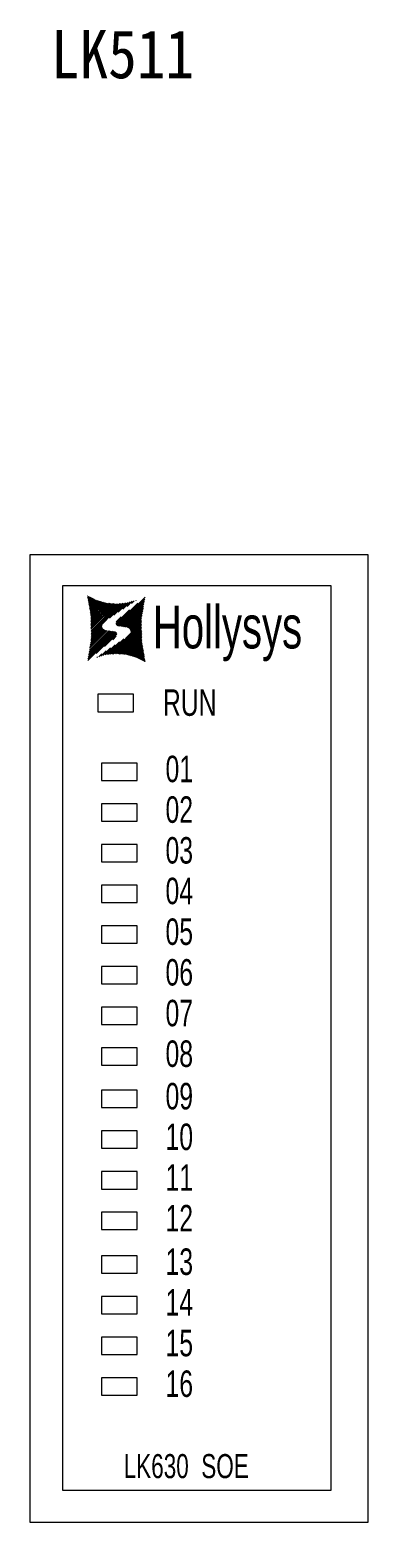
# Model space of a CAD drawing. Header units: millimetres. Extents: x 33157 to 59611, y -29750 to 1750.
# Drawn here: x 53519.3 to 53554.3, y 550.7 to 704.9 of the extents above; entities that cross this region are included whole.
import ezdxf

# ---------------------------------------------------------------- set-up
doc = ezdxf.new("R2010")
doc.units = ezdxf.units.MM
doc.layers.get('0').update_dxf_attribs({"lineweight": 18})
doc.layers.add('细实线', color=7, linetype='Continuous', lineweight=20)
doc.styles.add('HZ', font='arial.ttf')
doc.styles.add('STYLE1', font='')
doc.styles.get('STYLE1').set_extended_font_data('宋体')

# ---------------------------------------------------------------- blocks, each defined once
blk = doc.blocks.new('*X45')
at = {"color": 0}
for p, q in [((53700.43, 485.65), (53702.69, 487.9)), ((53700.5, 485.57), (53703.43, 488.49)), ((53700.61, 485.52), (53703.4, 488.31)), ((53700.74, 485.5), (53703.37, 488.13)), ((53700.88, 485.49), (53703.34, 487.95)), ((53701.01, 485.47), (53703.31, 487.77)), ((53701.15, 485.45), (53703.28, 487.59)), ((53700.41, 485.77), (53701.82, 487.19)), ((53700.44, 485.96), (53700.95, 486.47)), ((53701.28, 485.44), (53703.26, 487.41)), ((53701.42, 485.42), (53703.23, 487.23)), ((53701.54, 485.39), (53703.2, 487.05)), ((53701.66, 485.35), (53703.17, 486.87)), ((53701.75, 485.3), (53703.14, 486.69)), ((53701.83, 485.23), (53703.11, 486.51)), ((53701.9, 485.14), (53703.08, 486.33)), ((53701.94, 485.03), (53703.08, 486.17)), ((53701.95, 484.89), (53703.08, 486.02)), ((53699.81, 482.6), (53703.08, 485.87)), ((53699.98, 482.62), (53703.08, 485.72)), ((53700.15, 482.63), (53703.08, 485.57)), ((53700.32, 482.65), (53703.08, 485.42)), ((53700.48, 482.66), (53703.08, 485.27)), ((53700.62, 482.65), (53703.08, 485.11)), ((53700.75, 482.63), (53703.09, 484.96)), ((53700.89, 482.62), (53703.09, 484.81)), ((53701.03, 482.61), (53703.09, 484.66)), ((53701.17, 482.6), (53703.09, 484.51)), ((53701.31, 482.58), (53703.09, 484.36)), ((53698.86, 482.4), (53699.41, 482.96)), ((53699.07, 482.47), (53699.87, 483.27)), ((53699.29, 482.53), (53700.33, 483.57)), ((53699.47, 482.57), (53700.79, 483.88)), ((53699.64, 482.58), (53701.25, 484.19)), ((53701.45, 482.57), (53703.09, 484.21)), ((53701.58, 482.54), (53703.09, 484.06)), ((53701.69, 482.51), (53703.11, 483.92)), ((53701.81, 482.48), (53703.13, 483.8)), ((53701.93, 482.44), (53703.15, 483.67)), ((53702.05, 482.41), (53703.17, 483.54)), ((53702.17, 482.38), (53703.2, 483.41)), ((53702.29, 482.34), (53703.22, 483.28)), ((53702.4, 482.31), (53703.24, 483.15)), ((53702.52, 482.28), (53703.26, 483.02)), ((53702.62, 482.23), (53703.28, 482.89)), ((53698.43, 482.28), (53698.5, 482.35)), ((53698.64, 482.34), (53698.96, 482.65)), ((53702.72, 482.17), (53703.31, 482.76)), ((53702.82, 482.12), (53703.33, 482.63)), ((53702.93, 482.07), (53703.35, 482.5)), ((53703.03, 482.02), (53703.37, 482.37)), ((53703.13, 481.97), (53703.39, 482.24)), ((53703.23, 481.92), (53703.42, 482.11)), ((53703.33, 481.87), (53703.44, 481.98)), ((53703.43, 481.82), (53703.46, 481.85))]:
    blk.add_line(p, q, dxfattribs=at)
blk = doc.blocks.new('*X46')
at = {"color": 0}
for p, q in [((53697.47, 488.6), (53697.51, 488.64)), ((53697.49, 488.47), (53697.61, 488.59)), ((53697.52, 488.34), (53697.71, 488.54)), ((53697.54, 488.21), (53697.81, 488.49)), ((53697.56, 488.08), (53697.92, 488.44)), ((53697.58, 487.95), (53698.02, 488.39)), ((53697.6, 487.82), (53698.12, 488.34)), ((53697.63, 487.7), (53698.22, 488.29)), ((53697.65, 487.57), (53698.32, 488.24)), ((53697.67, 487.44), (53698.42, 488.19)), ((53697.69, 487.31), (53698.54, 488.16)), ((53697.71, 487.18), (53698.66, 488.12)), ((53697.74, 487.05), (53698.78, 488.09)), ((53697.76, 486.92), (53698.9, 488.06)), ((53697.78, 486.79), (53699.01, 488.02)), ((53697.8, 486.66), (53699.13, 487.99)), ((53697.82, 486.53), (53699.25, 487.96)), ((53697.84, 486.39), (53699.37, 487.92)), ((53697.84, 486.24), (53699.5, 487.9)), ((53697.84, 486.09), (53699.64, 487.89)), ((53697.84, 485.94), (53699.78, 487.87)), ((53697.84, 485.79), (53699.92, 487.86)), ((53697.84, 485.64), (53700.05, 487.85)), ((53697.84, 485.49), (53700.19, 487.84)), ((53697.84, 485.33), (53700.33, 487.82)), ((53697.84, 485.18), (53700.47, 487.81)), ((53697.85, 484.58), (53701.14, 487.87)), ((53697.85, 484.73), (53700.97, 487.86)), ((53697.85, 484.88), (53700.81, 487.84)), ((53697.85, 485.03), (53700.64, 487.82)), ((53699.75, 486.33), (53701.31, 487.89)), ((53700.21, 486.64), (53701.48, 487.91)), ((53700.66, 486.94), (53701.67, 487.95)), ((53701.12, 487.25), (53701.89, 488.01)), ((53701.58, 487.55), (53702.1, 488.08)), ((53702.04, 487.86), (53702.32, 488.14)), ((53702.5, 488.17), (53702.53, 488.2)), ((53697.5, 481.96), (53700.44, 484.9)), ((53697.53, 482.14), (53700.33, 484.94)), ((53697.56, 482.32), (53700.21, 484.97)), ((53697.58, 482.5), (53700.07, 484.98)), ((53697.61, 482.68), (53699.93, 485)), ((53697.64, 482.86), (53699.8, 485.01)), ((53697.67, 483.04), (53699.67, 485.03)), ((53697.7, 483.22), (53699.53, 485.05)), ((53697.73, 483.4), (53699.4, 485.07)), ((53697.75, 483.58), (53699.29, 485.11)), ((53697.78, 483.76), (53699.19, 485.16)), ((53697.81, 483.94), (53699.1, 485.23)), ((53697.84, 484.12), (53699.04, 485.31)), ((53697.85, 484.43), (53698.98, 485.56)), ((53697.85, 484.28), (53698.99, 485.42)), ((53698.36, 482.67), (53700.5, 484.81)), ((53699.23, 483.39), (53700.52, 484.68)), ((53700.1, 484.11), (53700.46, 484.46))]:
    blk.add_line(p, q, dxfattribs=at)
blk = doc.blocks.new('LK630')
at = {"layer": '细实线'}
for points in [[(53691.51, 492.89), (53691.51, 392.89), (53726.51, 392.89), (53726.51, 492.89)], [(53694.88, 489.66), (53694.88, 396.22), (53722.68, 396.22), (53722.68, 489.66)], [(53698.55, 478.47), (53698.55, 476.66), (53702.23, 476.66), (53702.23, 478.47)], [(53698.92, 471.36), (53698.92, 469.56), (53702.6, 469.56), (53702.6, 471.36)], [(53698.92, 467.16), (53698.92, 465.36), (53702.6, 465.36), (53702.6, 467.16)], [(53698.92, 462.95), (53698.92, 461.15), (53702.6, 461.15), (53702.6, 462.95)], [(53698.92, 458.75), (53698.92, 456.95), (53702.6, 456.95), (53702.6, 458.75)], [(53698.92, 454.54), (53698.92, 452.74), (53702.6, 452.74), (53702.6, 454.54)], [(53698.92, 450.34), (53698.92, 448.54), (53702.6, 448.54), (53702.6, 450.34)], [(53698.92, 446.13), (53698.92, 444.33), (53702.6, 444.33), (53702.6, 446.13)], [(53698.92, 441.93), (53698.92, 440.13), (53702.6, 440.13), (53702.6, 441.93)], [(53698.92, 437.54), (53698.92, 435.74), (53702.6, 435.74), (53702.6, 437.54)], [(53698.92, 433.34), (53698.92, 431.54), (53702.6, 431.54), (53702.6, 433.34)], [(53698.92, 429.13), (53698.92, 427.33), (53702.6, 427.33), (53702.6, 429.13)], [(53698.92, 424.93), (53698.92, 423.13), (53702.6, 423.13), (53702.6, 424.93)], [(53698.92, 420.44), (53698.92, 418.63), (53702.6, 418.63), (53702.6, 420.44)], [(53698.92, 416.23), (53698.92, 414.43), (53702.6, 414.43), (53702.6, 416.23)], [(53698.92, 412.03), (53698.92, 410.22), (53702.6, 410.22), (53702.6, 412.03)], [(53698.92, 407.82), (53698.92, 406.02), (53702.6, 406.02), (53702.6, 407.82)]]:
    blk.add_lwpolyline(points, close=True, dxfattribs=at)
at = {"color": 0}
for name in ['*X46', '*X45']:
    blk.add_blockref(name, (0, 0), dxfattribs=at)
at = {"color": 7, "linetype": 'Continuous', "style": 'HZ', "width": 0.67}
for s, height, p in [('Hollysys', 4.432, (53704.24, 483.21)), ('RUN', 2.737, (53705.28, 476.24)), ('01', 2.737, (53705.55, 469.38)), ('02', 2.737, (53705.55, 465.18)), ('03', 2.737, (53705.55, 460.97)), ('04', 2.737, (53705.55, 456.77)), ('05', 2.737, (53705.55, 452.56)), ('06', 2.737, (53705.55, 448.36)), ('07', 2.737, (53705.55, 444.15)), ('08', 2.737, (53705.55, 439.95)), ('09', 2.737, (53705.55, 435.56)), ('10', 2.737, (53705.55, 431.36)), ('11', 2.737, (53705.55, 427.15)), ('12', 2.737, (53705.55, 422.95)), ('13', 2.737, (53705.55, 418.45)), ('14', 2.737, (53705.55, 414.25)), ('15', 2.737, (53705.55, 410.04)), ('16', 2.737, (53705.55, 405.84))]:
    blk.add_text(s, height=height, dxfattribs=at).set_placement(p)
at = {"color": 7, "linetype": 'Continuous', "insert": (53701.22, 397.41), "char_height": 2.4883, "width": 18.9787, "attachment_point": 7, "style": 'HZ'}
blk.add_mtext('{\\W0.67;LK630  SOE}', dxfattribs=at)

msp = doc.modelspace()

# ---------------------------------------------------------------- block references
at = {"layer": '细实线'}
msp.add_blockref('LK630', (-172.2, 157.76), dxfattribs=at)

# ---------------------------------------------------------------- texts
at = {"color": 0, "style": 'STYLE1', "width": 0.87}
msp.add_text('LK511', height=5, dxfattribs=at).set_placement((53521.5, 699.9))

doc.saveas('drawing.dxf')
